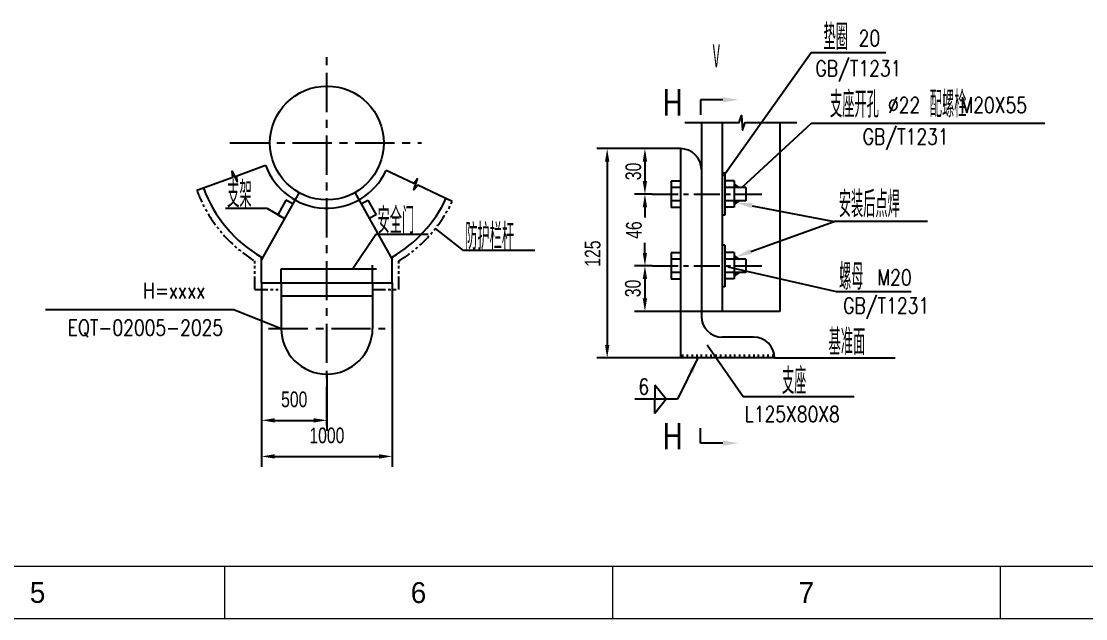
# Model space of a CAD drawing. Extents: x 148 to 221443, y -36682 to 6758.
# Drawn here: x 121122 to 125197, y -12439 to -10152 of the extents above; entities that cross this region are included whole.
import ezdxf
from ezdxf.enums import TextEntityAlignment as Align

# ---------------------------------------------------------------- set-up
doc = ezdxf.new("R2010")
doc.units = 0
doc.header["$LTSCALE"] = 10
doc.header["$MEASUREMENT"] = 0
doc.linetypes.add('CENTERX2', pattern=[4, 2.5, -0.5, 0.5, -0.5])
doc.linetypes.add('PHANTOM', pattern=[2.5, 1.25, -0.25, 0.25, -0.25, 0.25, -0.25])
for name, color, linetype in [('2', 4, 'Continuous'), ('CENTER', 1, 'CENTERX2'), ('DIM', 4, 'Continuous'), ('MAIN', 6, 'Continuous'), ('RED', 7, 'Continuous'), ('WHITE', 7, 'Continuous')]:
    doc.layers.add(name, color=color, linetype=linetype)
doc.layers.add('2（细实线）', color=3, linetype='Continuous', lineweight=20)
doc.layers.add('图框层', color=7, linetype='Continuous', lineweight=15)
doc.styles.add('HZ', font='ROMS.SHX', dxfattribs={"width": 0.75, "bigfont": 'GBCBIG.SHX'})
doc.styles.get("Standard").update_dxf_attribs({"font": 'wison_e.shx', "width": 0.75, "bigfont": 'wison_c.shx'})
doc.styles.add('XW', font='ROMANS.shx', dxfattribs={"width": 0.85})
doc.dimstyles.new('DIM1', dxfattribs={"dimscale": 20, "dimtxt": 3, "dimasz": 2.5, "dimexe": 2, "dimexo": 0, "dimgap": 1, "dimtad": 0, "dimdec": 0, "dimzin": 0, "dimdsep": 46, "dimtxsty": 'Standard', "dimcen": 2, "dimclrd": 3, "dimclre": 3, "dimclrt": 3, "dimadec": 0, "dimazin": 0, "dimtfac": 0.666667, "dimtdec": 0, "dimtofl": 0, "dimtmove": 2, "dimatfit": 1, "dimfxl": 2, "dimtvp": 1.333333, "dimtolj": 1, "dimtzin": 0, "dimarcsym": 0})

# ---------------------------------------------------------------- blocks, each defined once
blk = doc.blocks.new('*D523')
at = {"layer": 'Defpoints', "color": 0}
for p in [(122041.5, -11153), (122291.5, -11503), (122291.5, -11680)]:
    blk.add_point(p, dxfattribs=at)
at = {"layer": 'DIM', "color": 3, "linetype": 'Continuous', "lineweight": -2}
for p, q in [((122041.5, -11153), (122041.5, -11720)), ((122291.5, -11503), (122291.5, -11720)), ((122091.5, -11680), (122241.5, -11680))]:
    blk.add_line(p, q, dxfattribs=at)
at = {"layer": 'DIM', "color": 3}
for points in [[(122091.5, -11671.7), (122091.5, -11688.4), (122041.5, -11680)], [(122241.5, -11688.4), (122241.5, -11671.7), (122291.5, -11680)]]:
    blk.add_solid(points, dxfattribs=at)
at = {"layer": 'DIM', "color": 3, "insert": (122166.5, -11600), "char_height": 60, "attachment_point": 5}
blk.add_mtext('\\A1;500', dxfattribs=at)
blk = doc.blocks.new('*D524')
at = {"layer": 'Defpoints', "color": 0}
for p in [(122041.5, -11153), (122541.5, -11153), (122541.5, -11818.1)]:
    blk.add_point(p, dxfattribs=at)
at = {"layer": 'DIM', "color": 3, "linetype": 'Continuous', "lineweight": -2}
for p, q in [((122041.5, -11153), (122041.5, -11858.1)), ((122541.5, -11153), (122541.5, -11858.1)), ((122091.5, -11818.1), (122491.5, -11818.1))]:
    blk.add_line(p, q, dxfattribs=at)
at = {"layer": 'DIM', "color": 3}
for points in [[(122091.5, -11809.7), (122091.5, -11826.4), (122041.5, -11818.1)], [(122491.5, -11826.4), (122491.5, -11809.7), (122541.5, -11818.1)]]:
    blk.add_solid(points, dxfattribs=at)
at = {"layer": 'DIM', "color": 3, "insert": (122291.5, -11738.1), "char_height": 60, "attachment_point": 5}
blk.add_mtext('\\A1;1000', dxfattribs=at)
blk = doc.blocks.new('*D551')
at = {"layer": 'Defpoints', "color": 0}
for p in [(123645.2, -10639.9), (123509.1, -10814.4), (123536.3, -10814.4)]:
    blk.add_point(p, dxfattribs=at)
at = {"layer": 'DIM', "color": 3, "lineweight": -2}
for p, q in [((123645.2, -10639.9), (123469.1, -10639.9)), ((123509.1, -10689.9), (123509.1, -10764.4)), ((123536.3, -10814.4), (123469.1, -10814.4))]:
    blk.add_line(p, q, dxfattribs=at)
at = {"layer": 'DIM', "color": 3}
for points in [[(123517.5, -10689.9), (123500.8, -10689.9), (123509.1, -10639.9)], [(123500.8, -10764.4), (123517.5, -10764.4), (123509.1, -10814.4)]]:
    blk.add_solid(points, dxfattribs=at)
at = {"layer": 'DIM', "color": 3, "insert": (123464.8, -10727.2), "char_height": 60, "attachment_point": 5, "rotation": 90}
blk.add_mtext('\\A1;30', dxfattribs=at)
blk = doc.blocks.new('*D552')
at = {"layer": 'Defpoints', "color": 0}
for p in [(123536.3, -10814.4), (123509.1, -11088.8), (123536.3, -11088.8)]:
    blk.add_point(p, dxfattribs=at)
at = {"layer": 'DIM', "color": 3, "lineweight": -2}
for p, q in [((123536.3, -10814.4), (123469.1, -10814.4)), ((123509.1, -10864.4), (123509.1, -10903.3)), ((123509.1, -11038.8), (123509.1, -10999.9)), ((123536.3, -11088.8), (123469.1, -11088.8))]:
    blk.add_line(p, q, dxfattribs=at)
at = {"layer": 'DIM', "color": 3}
for points in [[(123517.5, -10864.4), (123500.8, -10864.4), (123509.1, -10814.4)], [(123500.8, -11038.8), (123517.5, -11038.8), (123509.1, -11088.8)]]:
    blk.add_solid(points, dxfattribs=at)
at = {"layer": 'DIM', "color": 3, "insert": (123467.1, -10951.6), "char_height": 60, "attachment_point": 5, "rotation": 90}
blk.add_mtext('\\A1;46', dxfattribs=at)
blk = doc.blocks.new('*D553')
at = {"layer": 'Defpoints', "color": 0}
for p in [(123536.3, -11088.8), (123509.1, -11263.2), (123725.2, -11263.2)]:
    blk.add_point(p, dxfattribs=at)
at = {"layer": 'DIM', "color": 3, "lineweight": -2}
for p, q in [((123536.3, -11088.8), (123469.1, -11088.8)), ((123509.1, -11138.8), (123509.1, -11213.2)), ((123725.2, -11263.2), (123469.1, -11263.2))]:
    blk.add_line(p, q, dxfattribs=at)
at = {"layer": 'DIM', "color": 3}
for points in [[(123517.5, -11138.8), (123500.8, -11138.8), (123509.1, -11088.8)], [(123500.8, -11213.2), (123517.5, -11213.2), (123509.1, -11263.2)]]:
    blk.add_solid(points, dxfattribs=at)
at = {"layer": 'DIM', "color": 3, "insert": (123463.3, -11175.1), "char_height": 60, "attachment_point": 5, "rotation": 90}
blk.add_mtext('\\A1;30', dxfattribs=at)
blk = doc.blocks.new('*D554')
at = {"layer": 'Defpoints', "color": 0}
for p in [(123645.2, -10639.9), (123364.6, -11441.3), (123645.2, -11441.3)]:
    blk.add_point(p, dxfattribs=at)
at = {"layer": 'DIM', "color": 3, "lineweight": -2}
for p, q in [((123645.2, -10639.9), (123324.6, -10639.9)), ((123364.6, -10689.9), (123364.6, -11391.3)), ((123645.2, -11441.3), (123324.6, -11441.3))]:
    blk.add_line(p, q, dxfattribs=at)
at = {"layer": 'DIM', "color": 3}
for points in [[(123373, -10689.9), (123356.3, -10689.9), (123364.6, -10639.9)], [(123356.3, -11391.3), (123373, -11391.3), (123364.6, -11441.3)]]:
    blk.add_solid(points, dxfattribs=at)
at = {"layer": 'DIM', "color": 3, "insert": (123309.3, -11041.7), "char_height": 60, "attachment_point": 5, "rotation": 90}
blk.add_mtext('\\A1;125', dxfattribs=at)
blk = doc.blocks.new('1.25A2')
at = {"layer": '图框层', "ltscale": 10}
for p, q in [((15302.98, 8873.89), (14595.48, 8873.89)), ((14941.73, 8873.89), (14941.73, 8863.89)), ((15015.98, 8873.89), (15015.98, 8863.89)), ((15090.23, 8873.89), (15090.23, 8863.89)), ((15312.98, 8863.89), (14570.48, 8863.89))]:
    blk.add_line(p, q, dxfattribs=at)
at = {"style": 'HZ'}
for s, p in [('5', (14905.94, 8868.89)), ('6', (14978.86, 8868.89)), ('7', (15053.11, 8868.89))]:
    blk.add_text(s, height=4, dxfattribs=at).set_placement(p, align=Align.MIDDLE)

msp = doc.modelspace()

# ---------------------------------------------------------------- hatches: boundary and pattern name
at = {"layer": 'DIM'}
h = msp.add_hatch(dxfattribs=at)
h.set_pattern_fill('ANSI37', color=256, scale=10, style=0)
h.set_pattern_definition([(315, (107451.1225, -2551.2988), (-0.88388348, -0.88388348), []), (225, (107451.1225, -2551.2988), (-0.88388348, 0.88388348), [])])
h.paths.add_polyline_path([(123864.8571, -10785.5953), (123851.1895, -10789.1713), (123851.1895, -10774.6694)])
h.paths.add_polyline_path([(123869.3305, -10789.1713), (123851.1895, -10789.1713), (123864.8571, -10785.5953)])
h = msp.add_hatch(dxfattribs=at)
h.set_pattern_fill('ANSI37', color=256, scale=10, style=0)
h.set_pattern_definition([(45, (107451.1225, -19077.4438), (-0.88388348, 0.88388348), []), (135, (107451.1225, -19077.4438), (-0.88388348, -0.88388348), [])])
h.paths.add_polyline_path([(123864.8571, -10843.1474), (123851.1895, -10839.5713), (123851.1895, -10854.0732)])
h.paths.add_polyline_path([(123869.3305, -10839.5713), (123851.1895, -10839.5713), (123864.8571, -10843.1474)])
h = msp.add_hatch(dxfattribs=at)
h.set_pattern_fill('ANSI37', color=256, scale=10, style=0)
h.set_pattern_definition([(315, (107451.1225, -2825.736), (-0.88388348, -0.88388348), []), (225, (107451.1225, -2825.736), (-0.88388348, 0.88388348), [])])
h.paths.add_polyline_path([(123864.8571, -11060.0325), (123851.1895, -11063.6085), (123851.1895, -11049.1066)])
h.paths.add_polyline_path([(123869.3305, -11063.6085), (123851.1895, -11063.6085), (123864.8571, -11060.0325)])
h = msp.add_hatch(dxfattribs=at)
h.set_pattern_fill('ANSI37', color=256, scale=10, style=0)
h.set_pattern_definition([(45, (107451.1225, -19351.881), (-0.88388348, 0.88388348), []), (135, (107451.1225, -19351.881), (-0.88388348, -0.88388348), [])])
h.paths.add_polyline_path([(123864.8571, -11117.5846), (123851.1895, -11114.0085), (123851.1895, -11128.5104)])
h.paths.add_polyline_path([(123869.3305, -11114.0085), (123851.1895, -11114.0085), (123864.8571, -11117.5846)])

# ---------------------------------------------------------------- linework, layer by layer
at = {"linetype": 'Continuous'}
for p, q in [((123591.0273, -11599.4306), (123547.2926, -11544.8161)), ((123547.2926, -11544.8161), (123547.2926, -11599.4306)), ((123591.0273, -11599.4306), (123547.2926, -11654.045)), ((123547.2926, -11654.045), (123547.2926, -11599.4306))]:
    msp.add_line(p, q, dxfattribs=at)
at = {"layer": 'CENTER', "ltscale": 4}
for p, q in [((123536.2901, -10814.3713), (123974.7268, -10814.3713)), ((123536.2901, -11088.8085), (123974.7268, -11088.8085))]:
    msp.add_line(p, q, dxfattribs=at)
at = {"layer": 'DIM'}
for p, q in [((124146.2093, -10272.9929), (123810.0698, -10745.0617)), ((124432.0385, -10272.8371), (124146.2093, -10272.9929)), ((123807.5471, -10452.9218), (123721.6928, -10452.9218)), ((123721.6928, -10452.9218), (123721.6928, -10510.0462)), ((124146.2093, -10544.1886), (123879.2115, -10789.3359)), ((125040.3577, -10544.1886), (124146.2093, -10544.1886)), ((123869.3305, -10789.1713), (123851.1895, -10774.6694)), ((123869.3305, -10839.5713), (123851.1895, -10854.0732)), ((122064.2644, -10868.5805), (121903.7701, -10868.5805)), ((122064.2644, -10868.5805), (122129.2679, -10907.5668)), ((123919.1658, -10858.2286), (124234.2625, -10919.2431)), ((123914.0249, -11033.9498), (124234.2625, -10919.2431)), ((124591.5892, -10919.2431), (124234.2625, -10919.2431)), ((122814.9545, -11029.8337), (122707.5854, -10945.4021)), ((122479.2467, -10968.8308), (122391.0353, -11100.4994)), ((122678.7163, -10968.8308), (122479.2467, -10968.8308)), ((123087.443, -11029.8337), (122814.9545, -11029.8337)), ((123869.3305, -11063.6085), (123851.1895, -11049.1066)), ((124242.6227, -11187.932), (123827.3009, -11093.5473)), ((123869.3305, -11114.0085), (123851.1895, -11128.5104)), ((124528.4519, -11187.7761), (124242.6227, -11187.932)), ((121935.1425, -11256.2984), (122116.4954, -11327.9994)), ((123885.5117, -11590.602), (123747.6167, -11392.0625)), ((123711.521, -11441.331), (123633.8025, -11599.4306)), ((123652.6735, -11427.8787), (123652.6735, -11441.331)), ((123671.0914, -11427.8787), (123671.0914, -11441.331)), ((123689.5093, -11427.8787), (123689.5093, -11441.331)), ((123707.9273, -11427.8787), (123707.9273, -11441.331)), ((123724.9284, -11427.8787), (123724.9284, -11441.331)), ((123743.3463, -11427.8787), (123743.3463, -11441.331)), ((123761.7642, -11427.8787), (123761.7642, -11441.331)), ((123780.1822, -11427.8787), (123780.1822, -11441.331)), ((123798.6001, -11427.8787), (123798.6001, -11441.331)), ((123817.018, -11427.8787), (123817.018, -11441.331)), ((123835.4359, -11427.8787), (123835.4359, -11441.331)), ((123852.437, -11427.8787), (123852.437, -11441.331)), ((123870.855, -11427.8787), (123870.855, -11441.331)), ((123889.2729, -11427.8787), (123889.2729, -11441.331)), ((123907.6908, -11427.8787), (123907.6908, -11441.331)), ((123926.1087, -11427.8787), (123926.1087, -11441.331)), ((123943.1099, -11427.8787), (123943.1099, -11441.331)), ((123961.5278, -11427.8787), (123961.5278, -11441.331)), ((123979.9457, -11427.8787), (123979.9457, -11441.331)), ((123998.3636, -11427.8787), (123998.3636, -11441.331)), ((124005.1699, -11441.331), (124466.626, -11441.331)), ((123633.8025, -11599.4306), (123470.9272, -11599.4306)), ((124309.7307, -11590.602), (123885.5117, -11590.602)), ((123721.6928, -11767.2436), (123721.6928, -11710.1192)), ((123807.5471, -11767.2436), (123721.6928, -11767.2436))]:
    msp.add_line(p, q, dxfattribs=at)
at = {"layer": 'DIM', "color": 7, "linetype": 'Continuous'}
for p, q in [((122184.942, -10808.2611), (122041.4954, -11064.1262)), ((122134.7024, -10836.8535), (122103.2392, -10892.9742)), ((122160.7311, -10851.4461), (122134.7024, -10836.8535)), ((122398.0488, -10808.2611), (122541.4954, -11064.1262)), ((122422.2598, -10851.4461), (122448.2885, -10836.8535)), ((122448.2885, -10836.8535), (122479.7516, -10892.9742)), ((122103.2392, -10892.9742), (122129.2679, -10907.5668)), ((122479.7516, -10892.9742), (122453.7229, -10907.5668)), ((122041.4954, -11152.9994), (122041.4954, -11054.8256)), ((122541.4954, -11152.9994), (122541.4954, -11054.8256)), ((122041.4954, -11152.9994), (122541.4954, -11152.9994)), ((122116.4954, -11202.9994), (122466.4954, -11202.9994))]:
    msp.add_line(p, q, dxfattribs=at)
at = {"layer": 'DIM', "color": 3}
msp.add_line((121213.8231, -11256.2984), (121935.1425, -11256.2984), dxfattribs=at)
at = {"layer": 'DIM', "color": 3, "linetype": 'Continuous'}
msp.add_circle((122291.4954, -10618.2023), 217.8899, dxfattribs=at)
at = {"layer": 'DIM', "color": 7, "linetype": 'Continuous'}
for radius, start, end in [(249.7846, 200, 335), (503.1302, 200, 240.205589), (503.1302, 299.794411, 335)]:
    msp.add_arc((122291.4954, -10618.2023), radius, start, end, dxfattribs=at)
at = {"layer": 'DIM'}
for points in [[(123807.5471, -10462.9218), (123807.5471, -10442.9218), (123867.5471, -10452.9218)], [(123917.2648, -10868.0463), (123921.0669, -10848.411), (123860.26, -10846.8223)], [(123917.3971, -11043.3641), (123910.6528, -11024.5355), (123857.5392, -11054.1826)], [(123676.0772, -11490.7652), (123694.0258, -11499.5883), (123711.521, -11441.331)], [(123807.5471, -11757.2436), (123807.5471, -11777.2436), (123867.5471, -11767.2436)]]:
    msp.add_solid(points, dxfattribs=at)
at = {"layer": 'MAIN', "linetype": 'Continuous'}
for points in [[(123662.3513, -10540.3551), (123869.3322, -10540.3551), (123879.4452, -10513.1215), (123882.4791, -10568.7146), (123892.5921, -10540.4126), (124090.6404, -10540.4126)], [(121794.0876, -10799.2439), (121930.9708, -10749.4225), (121929.2063, -10726.3077), (121948.6706, -10766.7375), (121946.9061, -10743.6225), (122056.7747, -10703.6336)], [(122771.2316, -10841.9069), (122639.2115, -10780.3449), (122624.1145, -10797.9373), (122638.9394, -10755.5858), (122623.8424, -10773.1782), (122517.8771, -10723.7658)]]:
    msp.add_lwpolyline(points, dxfattribs=at)
at = {"layer": 'RED'}
for p, q in [((123725.1699, -10540.3551), (123725.1699, -11281.331)), ((123805.1699, -10540.3551), (123805.1699, -11263.2378)), ((124025.1699, -10540.4126), (124025.1699, -11263.2378)), ((123645.1699, -10639.9421), (123645.1699, -11441.331)), ((123815.3495, -10734.3713), (123805.1699, -10734.3713)), ((123815.3495, -10734.3713), (123815.3495, -10894.3713)), ((123609.3299, -10763.9713), (123609.3299, -10864.7713)), ((123645.1699, -10763.9713), (123609.3299, -10763.9713)), ((123645.1699, -10789.1713), (123609.3299, -10789.1713)), ((123851.1895, -10763.0807), (123815.3495, -10763.0807)), ((123895.0007, -10789.1713), (123815.3495, -10789.1713)), ((123851.1895, -10763.0807), (123851.1895, -10863.8807)), ((123895.0007, -10789.1713), (123895.0007, -10839.5713)), ((123645.1699, -10839.5713), (123609.3299, -10839.5713)), ((123895.0007, -10839.5713), (123815.3495, -10839.5713)), ((123645.1699, -10864.7713), (123609.3299, -10864.7713)), ((123851.1895, -10863.8807), (123815.3495, -10863.8807)), ((123815.3495, -10894.3713), (123805.1699, -10894.3713)), ((123609.3299, -11038.4085), (123609.3299, -11139.2085)), ((123645.1699, -11038.4085), (123609.3299, -11038.4085)), ((123815.3495, -11008.8085), (123805.1699, -11008.8085)), ((123815.3495, -11008.8085), (123815.3495, -11168.8085)), ((123851.1895, -11037.5179), (123815.3495, -11037.5179)), ((123851.1895, -11037.5179), (123851.1895, -11138.3179)), ((123645.1699, -11063.6085), (123609.3299, -11063.6085)), ((123895.0007, -11063.6085), (123815.3495, -11063.6085)), ((123895.0007, -11063.6085), (123895.0007, -11114.0085)), ((122116.4954, -11152.9994), (122116.4954, -11100.4994)), ((122116.4954, -11100.4994), (122481.4954, -11100.4994)), ((122466.4954, -11152.9994), (122466.4954, -11085.4994)), ((123645.1699, -11114.0085), (123609.3299, -11114.0085)), ((123895.0007, -11114.0085), (123815.3495, -11114.0085)), ((122116.4954, -11152.9994), (122116.4954, -11327.9994)), ((122466.4954, -11152.9994), (122466.4954, -11327.9994)), ((123645.1699, -11139.2085), (123609.3299, -11139.2085)), ((123851.1895, -11138.3179), (123815.3495, -11138.3179)), ((123815.3495, -11168.8085), (123805.1699, -11168.8085)), ((124025.1699, -11263.2378), (123725.1699, -11263.2378)), ((123925.1699, -11361.331), (123805.1699, -11361.331)), ((124005.1699, -11441.331), (123645.1699, -11441.331))]:
    msp.add_line(p, q, dxfattribs=at)
at = {"layer": 'RED', "color": 4, "linetype": 'PHANTOM', "ltscale": 4}
for p, q in [((122015.4954, -11178.9994), (122015.4954, -11069.882)), ((122567.4954, -11178.9994), (122567.4954, -11069.882)), ((122015.4954, -11178.9994), (122116.4954, -11178.9994)), ((122466.4954, -11178.9994), (122567.4954, -11178.9994))]:
    msp.add_line(p, q, dxfattribs=at)
at = {"layer": 'RED'}
for centre, radius, start, end in [((123645.1699, -10719.9421), 80, 0, 90), ((123805.1699, -11281.331), 80, 180, 270), ((122291.4954, -11327.9994), 175, 180, 0), ((123925.1699, -11441.331), 80, 0, 90)]:
    msp.add_arc(centre, radius, start, end, dxfattribs=at)
at = {"layer": 'RED', "color": 4, "linetype": 'PHANTOM', "ltscale": 4}
for start, end in [(200, 238.5728837), (301.4271163, 335)]:
    msp.add_arc((122291.4954, -10618.2023), 529.3303, start, end, dxfattribs=at)
at = {"layer": 'WHITE', "color": 1, "linetype": 'CENTERX2', "ltscale": 6}
for p, q in [((122291.4954, -11700.0399), (122291.4954, -10271.8696)), ((121920.2455, -10618.2023), (122653.2508, -10618.2023)), ((122068.6024, -11327.9994), (122514.3884, -11327.9994))]:
    msp.add_line(p, q, dxfattribs=at)

# ---------------------------------------------------------------- block references
at = {"layer": '2（细实线）', "xscale": 20, "yscale": 20, "zscale": 20}
msp.add_blockref('1.25A2', (-176934.8666, -189717.1551), dxfattribs=at)

# ---------------------------------------------------------------- texts
at = {"color": 3, "linetype": 'Continuous', "style": 'XW', "width": 0.8}
for s, p in [('GB/T1231', (124162.0304, -10362.806)), ('GB/T1231', (124342.8907, -10623.8361)), ('M20', (124398.6694, -11163.1715)), ('GB/T1231', (124268.3132, -11270.9474))]:
    msp.add_text(s, height=60, dxfattribs=at).set_placement(p)
at = {"color": 3, "style": 'XW', "width": 0.8}
for s, p in [(' H=xxxx', (121555.1178, -11213.1536)), ('L125X80X8', (123891.0618, -11686.2859))]:
    msp.add_text(s, height=60, dxfattribs=at).set_placement(p)
at = {"color": 3, "linetype": 'Continuous', "style": 'XW', "width": 0.8}
msp.add_text('6', height=60, dxfattribs=at).set_placement((123525.1166, -11551.3362), align=Align.MIDDLE_RIGHT)
at = {"layer": '2', "color": 3, "linetype": 'Continuous'}
for s, height, style, width, p in [('垫圈', 100, 'HZ', 0.65, (124192.7656, -10262.7594)), ('支座开孔', 100, 'HZ', 0.65, (124217.6407, -10521.1203)), ('配螺栓', 100, 'HZ', 0.65, (124599.6087, -10519.8341)), ('安装后点焊', 100, 'HZ', 0.65, (124251.1939, -10902.8182)), ('螺母', 100, 'HZ', 0.65, (124252.3121, -11180.1389)), ('EQT-02005-2025', 60, 'XW', 0.8, (121299.7725, -11355.4288)), ('基准面', 100, 'HZ', 0.65, (124212.2312, -11430.2467)), ('支座', 100, 'HZ', 0.65, (124033.7853, -11579.6988))]:
    msp.add_text(s, height=height, dxfattribs=dict(at, style=style, width=width)).set_placement(p)
at = {"layer": 'DIM'}
for s, height, style, width, p in [('20', 60, 'XW', 0.8, (124327.5153, -10246.9663)), ('Ⅴ', 100, 'HZ', 0.65, (123759.0303, -10338.2249)), ('%%C22    M20X55', 60, 'XW', 0.8, (124439.7163, -10503.3148)), ('支架', 100, 'HZ', 0.65, (121909.8956, -10865.2363)), ('安全门', 100, 'HZ', 0.65, (122485.3722, -10965.4866)), ('防护栏杆', 100, 'HZ', 0.65, (122821.08, -11026.4895))]:
    msp.add_text(s, height=height, dxfattribs=dict(at, style=style, width=width)).set_placement(p)
at = {"layer": 'DIM', "style": 'XW', "width": 0.8}
for p in [(123652.4793, -10462.4823), (123652.4793, -11740.6365)]:
    msp.add_text('H', height=100, dxfattribs=at).set_placement(p, align=Align.MIDDLE_RIGHT)

# ---------------------------------------------------------------- dimensions: what is measured, and where the dimension line sits
at = {"layer": 'DIM'}
for base, p1, p2, text, picture, middle in [((123364.6492, -11441.331), (123645.1699, -10639.9421), (123645.1699, -11441.331), '125', '*D554', (123309.3374, -11041.6881)), ((123509.1207, -10814.3713), (123645.1699, -10639.9421), (123536.2901, -10814.3713), '30', '*D551', (123464.8081, -10727.1567)), ((123509.1207, -11088.8085), (123536.2901, -10814.3713), (123536.2901, -11088.8085), '46', '*D552', (123467.1343, -10951.5899)), ((123509.1207, -11263.2378), (123536.2901, -11088.8085), (123725.1699, -11263.2378), '30', '*D553', (123463.2666, -11175.0618))]:
    dim = msp.add_linear_dim(base=base, p1=p1, p2=p2, angle=90, text=text, dimstyle='DIM1', dxfattribs=at)
    dim.commit()
    dim.dimension.update_dxf_attribs({"geometry": picture, "text_midpoint": middle, "dimtype": 160})
at = {"layer": 'DIM', "color": 7, "linetype": 'Continuous'}
for base, p2, text, picture, middle in [((122291.4954, -11680.0399), (122291.4954, -11502.9994), '500', '*D523', (122166.4954, -11600.0399)), ((122541.4954, -11818.074), (122541.4954, -11152.9994), '1000', '*D524', (122291.4954, -11738.074))]:
    dim = msp.add_linear_dim(base=base, p1=(122041.4954, -11152.9994), p2=p2, text=text, dimstyle='DIM1', dxfattribs=at)
    dim.commit()
    dim.dimension.update_dxf_attribs({"geometry": picture, "text_midpoint": middle})

doc.saveas('drawing.dxf')
